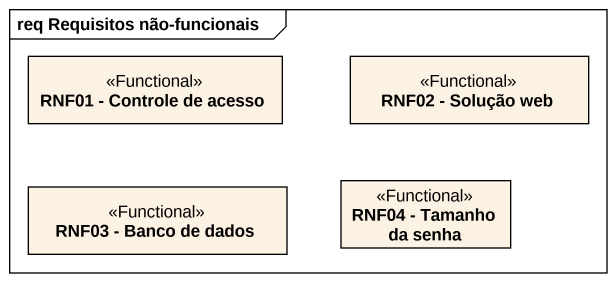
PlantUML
@startuml
mainframe req Requisitos não-funcionais
hide circle
hide empty members
class "RNF01 - Controle de acesso" as RNF01_Controle_de_acesso <<Functional>>
class "RNF02 - Solução web" as RNF02_Solução_web <<Functional>>
class "RNF03 - Banco de dados" as RNF03_Banco_de_dados <<Functional>>
class "RNF04 - Tamanho da senha" as RNF04_Tamanho_da_senha <<Functional>>
@enduml
